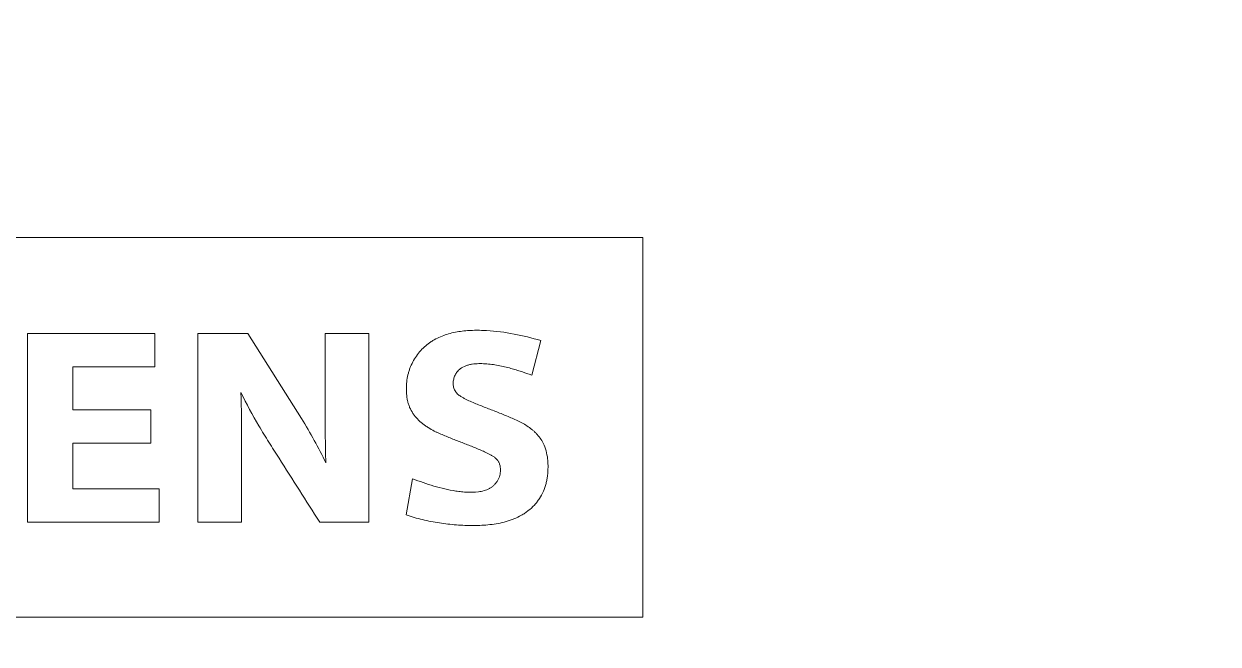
# Model space of a CAD drawing. Header units: millimetres. Extents: x 41350 to 54029, y 25852 to 34717.
# Drawn here: x 46897.94 to 46912.42, y 33549.63 to 33557.15 of the extents above; entities that cross this region are included whole.
import ezdxf

# ---------------------------------------------------------------- set-up
doc = ezdxf.new("R2010")
doc.units = ezdxf.units.MM
doc.set_wipeout_variables(frame=1)
doc.layers.add('! NO PLOT !', color=7, linetype='Continuous', true_color=0xff75dd, plot=False)
doc.layers.add('004-PI-DIN Šina', color=3, linetype='Continuous')
doc.layers.add('SI-ORMAR-Oprema', color=30, linetype='Continuous', lineweight=5)

# ---------------------------------------------------------------- blocks, each defined once
blk = doc.blocks.new('*U554')
at = {"layer": '004-PI-DIN Šina'}
for p, q in [((45.323, 57.85), (-241.3, 57.85)), ((45.323, 57.789), (-241.3, 57.789))]:
    blk.add_line(p, q, dxfattribs=at)
blk = doc.blocks.new('6ES7513-1AM03-0AB0')
blk.add_wipeout([(-17.4, 66.85), (17.4, 66.85), (17.4, -80.15), (-17.4, -80.15)]).dxf.layer = 'SI-ORMAR-Oprema'
at = {"layer": 'SI-ORMAR-Oprema', "linetype": 'Continuous'}
for p, q in [((8.65, 53.352), (-8.65, 53.352)), ((8.65, 48.75), (8.65, 53.352)), ((1.19, 52.186), (1.19, 49.9)), ((2.734, 52.186), (1.19, 52.186)), ((2.734, 51.782), (2.734, 52.186)), ((3.255, 52.186), (3.255, 49.9)), ((3.862, 52.186), (3.255, 52.186)), ((4.512, 51.157), (3.862, 52.186)), ((5.328, 52.186), (4.799, 52.186)), ((5.328, 49.9), (5.328, 52.186)), ((7.304, 51.683), (7.414, 52.102)), ((1.739, 51.262), (1.739, 51.782)), ((1.739, 51.782), (2.734, 51.782)), ((2.684, 51.262), (1.739, 51.262)), ((2.684, 50.859), (2.684, 51.262)), ((1.739, 50.304), (1.739, 50.859)), ((1.739, 50.859), (2.684, 50.859)), ((5.858, 50.428), (5.779, 49.989)), ((2.787, 50.304), (1.739, 50.304)), ((2.787, 49.9), (2.787, 50.304)), ((1.19, 49.9), (2.787, 49.9)), ((3.255, 49.9), (3.784, 49.9)), ((4.732, 49.9), (5.328, 49.9)), ((-8.65, 48.75), (8.65, 48.75))]:
    blk.add_line(p, q, dxfattribs=at)
for points, knots in [([(4.799, 52.186), (4.799, 51.925), (4.799, 51.599), (4.799, 51.24), (4.799, 51.142), (4.799, 51.076), (4.799, 51.044), (4.799, 50.946), (4.8, 50.881), (4.801, 50.783), (4.802, 50.75), (4.804, 50.685), (4.805, 50.652), (4.807, 50.62)], [0, 0, 0, 0, 0.5, 0.625, 0.6875, 0.6875, 0.75, 0.75, 0.875, 0.875, 0.9375, 0.9375, 1, 1, 1, 1]), ([(7.414, 52.102), (7.306, 52.134), (7.197, 52.161), (6.978, 52.202), (6.867, 52.217), (6.727, 52.225), (6.699, 52.226), (6.642, 52.227), (6.614, 52.227), (6.53, 52.224), (6.474, 52.219), (6.39, 52.206), (6.362, 52.201), (6.308, 52.188), (6.281, 52.18), (6.202, 52.153), (6.151, 52.13), (6.091, 52.094), (6.079, 52.086), (6.055, 52.07), (6.021, 52.045), (5.99, 52.016), (5.952, 51.976), (5.933, 51.955), (5.9, 51.909), (5.869, 51.862), (5.838, 51.799), (5.823, 51.76), (5.814, 51.733), (5.81, 51.719), (5.792, 51.652), (5.784, 51.596), (5.782, 51.526), (5.782, 51.512), (5.783, 51.484), (5.783, 51.47), (5.787, 51.428), (5.791, 51.4), (5.8, 51.359), (5.804, 51.346), (5.812, 51.319), (5.817, 51.305), (5.833, 51.266), (5.847, 51.242), (5.87, 51.207), (5.878, 51.195), (5.896, 51.173), (5.906, 51.163), (5.935, 51.132), (5.956, 51.113), (5.989, 51.087), (6, 51.079), (6.023, 51.063), (6.035, 51.055), (6.071, 51.032), (6.096, 51.018), (6.121, 51.005)], [0, 0, 0, 0, 0.125, 0.125, 0.25, 0.25, 0.28125, 0.28125, 0.3125, 0.3125, 0.375, 0.375, 0.40625, 0.40625, 0.4375, 0.4375, 0.5, 0.5, 0.515625, 0.515625, 0.53125, 0.5625, 0.5625, 0.59375, 0.59375, 0.625, 0.65625, 0.671875, 0.671875, 0.6875, 0.6875, 0.75, 0.75, 0.765625, 0.765625, 0.78125, 0.78125, 0.8125, 0.8125, 0.828125, 0.828125, 0.84375, 0.84375, 0.875, 0.875, 0.890625, 0.890625, 0.90625, 0.90625, 0.9375, 0.9375, 0.953125, 0.953125, 0.96875, 0.96875, 1, 1, 1, 1]), ([(6.443, 51.424), (6.429, 51.433), (6.416, 51.443), (6.398, 51.46), (6.393, 51.466), (6.383, 51.479), (6.378, 51.485), (6.369, 51.5), (6.366, 51.507), (6.36, 51.522), (6.357, 51.53), (6.351, 51.554), (6.35, 51.571), (6.35, 51.604), (6.352, 51.62), (6.358, 51.644), (6.36, 51.652), (6.366, 51.667), (6.372, 51.682), (6.38, 51.697), (6.389, 51.71), (6.394, 51.717), (6.41, 51.736), (6.422, 51.748), (6.435, 51.758)], [0, 0, 0, 0, 0.125, 0.125, 0.1875, 0.1875, 0.25, 0.25, 0.3125, 0.3125, 0.375, 0.375, 0.5, 0.5, 0.625, 0.625, 0.6875, 0.6875, 0.75, 0.8125, 0.8125, 0.875, 0.875, 1, 1, 1, 1]), ([(6.435, 51.758), (6.456, 51.775), (6.479, 51.787), (6.516, 51.802), (6.529, 51.805), (6.554, 51.812), (6.567, 51.814), (6.606, 51.821), (6.633, 51.822), (6.672, 51.823), (6.686, 51.823), (6.712, 51.822), (6.752, 51.82), (6.791, 51.817), (6.844, 51.81), (6.87, 51.806), (6.948, 51.792), (7, 51.779), (7.051, 51.765)], [0, 0, 0, 0, 0.125, 0.125, 0.1875, 0.1875, 0.25, 0.25, 0.375, 0.375, 0.4375, 0.4375, 0.5, 0.625, 0.625, 0.75, 0.75, 1, 1, 1, 1]), ([(7.051, 51.765), (7.072, 51.759), (7.093, 51.753), (7.136, 51.739), (7.157, 51.733), (7.22, 51.712), (7.262, 51.697), (7.304, 51.683)], [0, 0, 0, 0, 0.25, 0.25, 0.5, 0.5, 1, 1, 1, 1]), ([(3.784, 49.9), (3.784, 50.162), (3.784, 50.49), (3.784, 50.817), (3.784, 50.948), (3.784, 51.013), (3.783, 51.144), (3.783, 51.21), (3.78, 51.341), (3.778, 51.406), (3.776, 51.471)], [0, 0, 0, 0, 0.5, 0.625, 0.625, 0.75, 0.75, 0.875, 0.875, 1, 1, 1, 1]), ([(3.776, 51.471), (3.844, 51.334), (3.918, 51.2), (4.034, 51.001), (4.074, 50.936), (4.136, 50.839), (4.156, 50.806), (4.197, 50.742), (4.382, 50.451), (4.567, 50.159), (4.732, 49.9)], [0, 0, 0, 0, 0.25, 0.25, 0.375, 0.375, 0.4375, 0.4375, 0.5, 1, 1, 1, 1]), ([(7.441, 50.858), (7.42, 50.902), (7.391, 50.941), (7.349, 50.985), (7.34, 50.994), (7.322, 51.01), (7.313, 51.018), (7.284, 51.041), (7.265, 51.055), (7.224, 51.081), (7.203, 51.094), (7.171, 51.111), (7.16, 51.117), (7.138, 51.128), (7.127, 51.133), (7.094, 51.148), (7.072, 51.158), (7.027, 51.177), (7.004, 51.186), (6.936, 51.214), (6.891, 51.232), (6.823, 51.259), (6.8, 51.267), (6.755, 51.285), (6.732, 51.294), (6.664, 51.321), (6.618, 51.339), (6.552, 51.368), (6.529, 51.379), (6.496, 51.395), (6.486, 51.4), (6.464, 51.412), (6.453, 51.418), (6.443, 51.424)], [0, 0, 0, 0, 0.125, 0.125, 0.15625, 0.15625, 0.1875, 0.1875, 0.25, 0.25, 0.3125, 0.3125, 0.34375, 0.34375, 0.375, 0.375, 0.4375, 0.4375, 0.5, 0.5, 0.625, 0.625, 0.6875, 0.6875, 0.75, 0.75, 0.875, 0.875, 0.9375, 0.9375, 0.96875, 0.96875, 1, 1, 1, 1]), ([(6.121, 51.005), (6.131, 51), (6.142, 50.995), (6.163, 50.985), (6.173, 50.98), (6.205, 50.966), (6.269, 50.939), (6.334, 50.913), (6.399, 50.888), (6.42, 50.879), (6.463, 50.863), (6.485, 50.854), (6.55, 50.829), (6.593, 50.812), (6.657, 50.785), (6.679, 50.776), (6.721, 50.758), (6.742, 50.748), (6.773, 50.733), (6.784, 50.727), (6.804, 50.717), (6.814, 50.711), (6.834, 50.699), (6.844, 50.693), (6.862, 50.678), (6.871, 50.67), (6.882, 50.658), (6.886, 50.653), (6.893, 50.644), (6.896, 50.639), (6.905, 50.624), (6.909, 50.613), (6.917, 50.591), (6.919, 50.58), (6.923, 50.557), (6.923, 50.546), (6.923, 50.523), (6.923, 50.511), (6.92, 50.488), (6.917, 50.477), (6.912, 50.455), (6.908, 50.444), (6.899, 50.423), (6.888, 50.402), (6.875, 50.383), (6.861, 50.366), (6.853, 50.357), (6.836, 50.341), (6.827, 50.334), (6.808, 50.32), (6.799, 50.314), (6.768, 50.298), (6.746, 50.289), (6.713, 50.28), (6.702, 50.277), (6.679, 50.272), (6.668, 50.27), (6.611, 50.263), (6.565, 50.262), (6.497, 50.265), (6.474, 50.267), (6.428, 50.272), (6.405, 50.275), (6.337, 50.285), (6.292, 50.294), (6.204, 50.314), (6.16, 50.326), (6.029, 50.364), (5.943, 50.395), (5.858, 50.428)], [0, 0, 0, 0, 0.015625, 0.015625, 0.03125, 0.03125, 0.0625, 0.125, 0.125, 0.15625, 0.15625, 0.1875, 0.1875, 0.25, 0.25, 0.28125, 0.28125, 0.3125, 0.3125, 0.328125, 0.328125, 0.34375, 0.34375, 0.359375, 0.359375, 0.375, 0.375, 0.382812, 0.382812, 0.390625, 0.390625, 0.40625, 0.40625, 0.421875, 0.421875, 0.4375, 0.4375, 0.453125, 0.453125, 0.46875, 0.46875, 0.484375, 0.484375, 0.5, 0.515625, 0.515625, 0.53125, 0.53125, 0.546875, 0.546875, 0.5625, 0.5625, 0.59375, 0.59375, 0.609375, 0.609375, 0.625, 0.625, 0.6875, 0.6875, 0.71875, 0.71875, 0.75, 0.75, 0.8125, 0.8125, 0.875, 0.875, 1, 1, 1, 1]), ([(6.596, 49.86), (6.663, 49.86), (6.73, 49.863), (6.862, 49.878), (6.928, 49.89), (7.009, 49.913), (7.025, 49.918), (7.056, 49.929), (7.072, 49.934), (7.118, 49.953), (7.149, 49.968), (7.192, 49.992), (7.206, 50.001), (7.234, 50.02), (7.248, 50.03), (7.287, 50.061), (7.312, 50.083), (7.346, 50.12), (7.356, 50.133), (7.377, 50.159), (7.387, 50.173), (7.414, 50.215), (7.446, 50.274), (7.467, 50.337), (7.48, 50.386), (7.483, 50.402), (7.489, 50.435), (7.492, 50.451), (7.498, 50.501), (7.5, 50.534), (7.5, 50.584), (7.5, 50.6), (7.498, 50.633), (7.497, 50.65), (7.491, 50.7), (7.485, 50.733), (7.468, 50.797), (7.456, 50.828), (7.441, 50.858)], [0, 0, 0, 0, 0.125, 0.125, 0.25, 0.25, 0.28125, 0.28125, 0.3125, 0.3125, 0.375, 0.375, 0.40625, 0.40625, 0.4375, 0.4375, 0.5, 0.5, 0.53125, 0.53125, 0.5625, 0.5625, 0.625, 0.6875, 0.6875, 0.71875, 0.71875, 0.75, 0.75, 0.8125, 0.8125, 0.84375, 0.84375, 0.875, 0.875, 0.9375, 0.9375, 1, 1, 1, 1]), ([(5.779, 49.989), (5.845, 49.967), (5.911, 49.948), (6.046, 49.915), (6.114, 49.902), (6.251, 49.881), (6.32, 49.873), (6.458, 49.862), (6.527, 49.86), (6.596, 49.86)], [0, 0, 0, 0, 0.25, 0.25, 0.5, 0.5, 0.75, 0.75, 1, 1, 1, 1])]:
    blk.add_open_spline(points, degree=3, knots=knots, dxfattribs=at)
blk.add_open_spline([(4.807, 50.62), (4.717, 50.803), (4.618, 50.982), (4.512, 51.157)], degree=3, dxfattribs=at)

msp = doc.modelspace()

# ---------------------------------------------------------------- block references
at = {"layer": '! NO PLOT !'}
msp.add_blockref('*U554', (47115.697, 33496.678), dxfattribs=at)

# ---------------------------------------------------------------- next in the draw order: block references
msp.add_blockref('6ES7513-1AM03-0AB0', (46896.795, 33501.208), dxfattribs=at)

doc.saveas('drawing.dxf')
